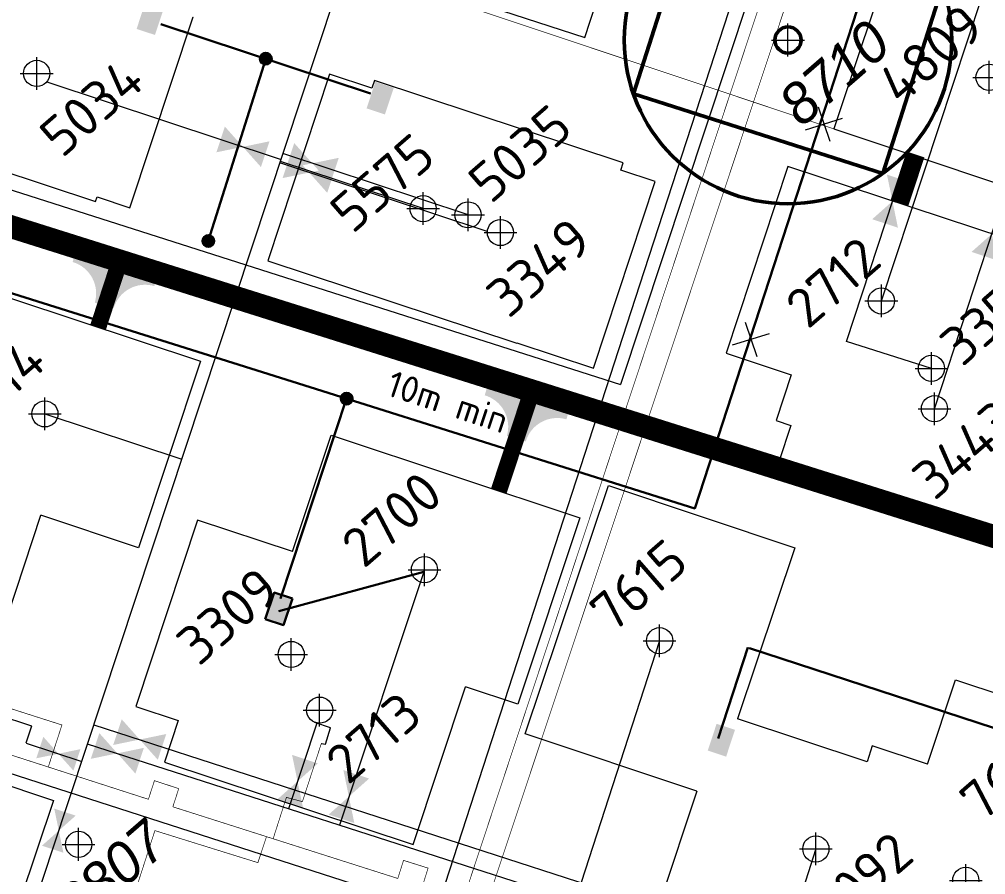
# Model space of a CAD drawing. Header units: millimetres. Extents: x 519 to 9564855, y -810 to 5021775.
# Drawn here: x 9540546.8 to 9540841.9, y 4997489.9 to 4997751.2 of the extents above; entities that cross this region are included whole.
import ezdxf

# ---------------------------------------------------------------- set-up
doc = ezdxf.new("R2010")
doc.units = ezdxf.units.MM
doc.header["$LTSCALE"] = 2
doc.header["$MEASUREMENT"] = 0
doc.header["$PDMODE"] = 2
doc.header["$PDSIZE"] = 5
doc.linetypes.add('1', pattern=[0])
for name, color, linetype, lineweight in [('200 скв. на 2010 год', 61, 'Continuous', 0), ('PPLINE_GAS', 4, 'GAS_LINE', 30), ('WELLS(drilled after 2000y)', 6, 'Continuous', 40), ('Скважины на 2023 год (доп.)', 201, 'Continuous', 20), ('Скважины на 2026', 222, 'Continuous', 50), ('Электро', 1, 'Continuous', 30), ('Электроснаб', 1, 'Continuous', 18), ('Электроснабжене', 1, 'Continuous', 18)]:
    doc.layers.add(name, color=color, linetype=linetype, lineweight=lineweight)
for name, color, linetype in [('42 доп. скв. на 2009 год', 96, 'Continuous'), ('Existing roads', 41, 'Continuous'), ('FIBERGLASS', 212, 'Continuous'), ('new 100 wells', 131, 'Continuous'), ('OilColl&Flowlines', 3, 'Continuous'), ('Stage 12 wells.Text&Frame', 52, 'Continuous'), ('Stage8 wlls text', 7, 'Continuous'), ('Wels of 13phase', 200, 'Continuous'), ('Скважины  2018 года', 7, 'Continuous'), ('Скважины - Конфликты наземки', 92, 'Continuous'), ('Скважины 2017г', 221, 'Continuous'), ('Скважины на 2013 год.', 21, '1'), ('Скважины на 2014 год', 70, 'Continuous'), ('Скважины на 2015 год', 7, 'Continuous'), ('Скважины на 2016 год.', 40, 'Continuous')]:
    doc.layers.add(name, color=color, linetype=linetype)
doc.styles.add('92051501$0$STANDARD', font='simplex.shx')
doc.styles.add('Elect', font='isocpeur.ttf')
doc.styles.add('GeoApp', font='', dxfattribs={"height": 1})
doc.styles.add('Line_GUGK', font='')
doc.styles.get("Standard").update_dxf_attribs({"font": 'isocpeur.ttf', "width": 0.5})
doc.styles.get('GeoApp').set_extended_font_data('D431', italic=True)
doc.styles.get('Line_GUGK').set_extended_font_data('Bm431', italic=True)
doc.linetypes.add('GAS_LINE', pattern='A,0.5,-0.2,["G",92051501$0$STANDARD,S=0.1,R=0,X=-0.1,Y=-0.05],-0.05', length=0.75)

# ---------------------------------------------------------------- blocks, each defined once
blk = doc.blocks.new('92051501$0$VALVE')
at = {"layer": 'OilColl&Flowlines'}
for points in [[(-5.97, -3.45), (-5.97, 3.45), (0, 0)], [(5.97, -3.45), (0, 0), (5.97, 3.45)]]:
    blk.add_solid(points, dxfattribs=at)

msp = doc.modelspace()

# ---------------------------------------------------------------- hatches: boundary and pattern name
at = {"layer": 'Existing roads', "linetype": 'ByBlock', "lineweight": 0, "ltscale": 25}
for points in [[(9540589.71358, 4997675.48753), (9540564.77395, 4997682.83704), (9540563.07791, 4997677.08174, -0.414213562), (9540569.84334, 4997664.66285), (9540575.59864, 4997662.9668, -0.414213562), (9540588.01753, 4997669.73223)], [(9540589.71358, 4997675.48753), (9540564.77395, 4997682.83704), (9540563.07791, 4997677.08174, -0.414213562), (9540569.84334, 4997664.66285), (9540575.59864, 4997662.9668, -0.414213562), (9540588.01753, 4997669.73223)], [(9540715.53406, 4997634.78186), (9540690.59444, 4997642.13137), (9540688.8984, 4997636.37607, -0.414213562), (9540695.66383, 4997623.95717), (9540701.41912, 4997622.26113, -0.414213562), (9540713.83802, 4997629.02656)]]:
    msp.add_hatch(color=41, dxfattribs=at).paths.add_polyline_path(points)
at = {"layer": 'Электро'}
for points in [[(9540582.60356, 4997748.29592), (9540588.21579, 4997746.43893), (9540590.92302, 4997754.62079), (9540585.31079, 4997756.47778)], [(9540652.81763, 4997724.00897), (9540658.42987, 4997722.15198), (9540661.1371, 4997730.33384), (9540655.52486, 4997732.19083)], [(9540621.79991, 4997567.97051), (9540627.41215, 4997566.11353), (9540630.11938, 4997574.29539), (9540624.50714, 4997576.15237)], [(9540756.99797, 4997527.85218), (9540762.6102, 4997525.99519), (9540765.31743, 4997534.17705), (9540759.7052, 4997536.03404)]]:
    msp.add_hatch(color=256, dxfattribs=at).paths.add_polyline_path(points)
h = msp.add_hatch(color=256, dxfattribs=at)
edge = h.paths.add_edge_path()
edge.add_arc((9540622.04881, 4997739.1818), 1.80448, 0, 360)
h = msp.add_hatch(color=256, dxfattribs=at)
edge = h.paths.add_edge_path()
edge.add_arc((9540604.50054, 4997683.49997), 1.80448, 0, 360)
h = msp.add_hatch(color=256, dxfattribs=at)
edge = h.paths.add_edge_path()
edge.add_arc((9540646.72952, 4997635.36297), 1.80448, 0, 360)
at = {"layer": 'Электроснаб', "lineweight": 0}
for points in [[(9540582.60356, 4997748.29592), (9540588.21579, 4997746.43893), (9540590.92302, 4997754.62079), (9540585.31079, 4997756.47778)], [(9540652.81763, 4997724.00897), (9540658.42987, 4997722.15198), (9540661.1371, 4997730.33384), (9540655.52486, 4997732.19083)], [(9540621.79991, 4997567.97051), (9540627.41215, 4997566.11353), (9540630.11938, 4997574.29539), (9540624.50714, 4997576.15237)], [(9540756.99797, 4997527.85218), (9540762.6102, 4997525.99519), (9540765.31743, 4997534.17705), (9540759.7052, 4997536.03404)]]:
    msp.add_hatch(color=1, dxfattribs=at).paths.add_polyline_path(points)
h = msp.add_hatch(color=1, dxfattribs=at)
edge = h.paths.add_edge_path()
edge.add_arc((9540622.04881, 4997739.1818), 1.80448, 0, 360)
h = msp.add_hatch(color=1, dxfattribs=at)
edge = h.paths.add_edge_path()
edge.add_arc((9540604.50054, 4997683.49997), 1.80448, 0, 360)
h = msp.add_hatch(color=1, dxfattribs=at)
edge = h.paths.add_edge_path()
edge.add_arc((9540646.72952, 4997635.36297), 1.80448, 0, 360)
at = {"layer": 'Электроснабжене', "lineweight": 0}
for points in [[(9540582.60356, 4997748.29592), (9540588.21579, 4997746.43893), (9540590.92302, 4997754.62079), (9540585.31079, 4997756.47778)], [(9540652.81763, 4997724.00897), (9540658.42987, 4997722.15198), (9540661.1371, 4997730.33384), (9540655.52486, 4997732.19083)], [(9540621.79991, 4997567.97051), (9540627.41215, 4997566.11353), (9540630.11938, 4997574.29539), (9540624.50714, 4997576.15237)], [(9540756.99797, 4997527.85218), (9540762.6102, 4997525.99519), (9540765.31743, 4997534.17705), (9540759.7052, 4997536.03404)]]:
    msp.add_hatch(color=1, dxfattribs=at).paths.add_polyline_path(points)
h = msp.add_hatch(color=1, dxfattribs=at)
edge = h.paths.add_edge_path()
edge.add_arc((9540622.04881, 4997739.1818), 1.80448, 0, 360)
h = msp.add_hatch(color=1, dxfattribs=at)
edge = h.paths.add_edge_path()
edge.add_arc((9540604.50054, 4997683.49997), 1.80448, 0, 360)
h = msp.add_hatch(color=1, dxfattribs=at)
edge = h.paths.add_edge_path()
edge.add_arc((9540646.72952, 4997635.36297), 1.80448, 0, 360)

# ---------------------------------------------------------------- linework, layer by layer
at = {"color": 6, "lineweight": 0}
for p, q in [((9540641.846, 4997534.749), (9540637.066, 4997536.429)), ((9540640.257, 4997529.816), (9540641.846, 4997534.749)), ((9540639.012, 4997530.026), (9540640.257, 4997529.816))]:
    msp.add_line(p, q, dxfattribs=at)
at = {"layer": '200 скв. на 2010 год', "color": 0, "linetype": 'ByBlock', "lineweight": 0}
msp.add_lwpolyline([(9540782.39743, 4997627.18352), (9540778.81202, 4997616.34759), (9540854.79255, 4997591.20701), (9540873.64798, 4997648.19241), (9540869.13257, 4997649.68648)], dxfattribs=at)
msp.add_circle((9540826.23, 4997632.27), 4, dxfattribs=at)
msp.add_point((9540826.2, 4997632.2), dxfattribs=at)
at = {"layer": '42 доп. скв. на 2009 год', "color": 0, "lineweight": 0}
msp.add_lwpolyline([(9540630.21608, 4997588.67471), (9540601.23745, 4997598.26299), (9540582.38202, 4997541.27759), (9540595.29343, 4997537.00544)], dxfattribs=at)
msp.add_circle((9540629.8, 4997557.2), 4, dxfattribs=at)
at = {"layer": '42 доп. скв. на 2009 год', "color": 0, "linetype": 'ByBlock', "lineweight": 0, "ltscale": 80}
msp.add_point((9540629.8, 4997557.2), dxfattribs=at)
at = {"layer": 'Existing roads', "color": 3, "linetype": 'ByBlock', "lineweight": 0, "ltscale": 80}
for p, q in [((9540555.16098, 4997732.09652), (9540626.69543, 4997708.42707)), ((9540790, 4997497.8), (9540778.4707, 4997461.9817))]:
    msp.add_line(p, q, dxfattribs=at)
at = {"layer": 'Existing roads', "lineweight": 0, "flags": 128}
for points, const_width in [([(9539565.39469, 4997994.43913), (9539781.43469, 4997928.03913), (9540419.33469, 4997727.26913), (9541536.98469, 4997374.84913), (9541686.09469, 4997327.92913), (9543001.21469, 4996911.42913)], 7), ([(9540820.44356, 4997709.95304), (9540815.48684, 4997694.97948)], 5.7), ([(9540570.83928, 4997657.15057), (9540576.89363, 4997675.68119)], 5), ([(9540570.83928, 4997657.15057), (9540576.89363, 4997675.68119)], 5), ([(9540693.19647, 4997607.17022), (9540702.62504, 4997635.62023)], 5), ([(9540788.4063, 4997613.17302), (9540787.02701, 4997609.0064)], 5.7)]:
    msp.add_lwpolyline(points, dxfattribs=dict(at, const_width=const_width))
at = {"layer": 'FIBERGLASS', "linetype": 'ByBlock', "lineweight": 0, "ltscale": 50, "const_width": 0.2}
for points in [[(9540466.98497, 4996831.68611), (9540917.31082, 4998192.11168), (9541034.93958, 4998152.76924)], [(9541022.7738, 4998152.93167), (9540923.79229, 4998185.64265), (9540472.0617, 4996826.86726)]]:
    msp.add_lwpolyline(points, dxfattribs=at)
at = {"layer": 'new 100 wells', "color": 0, "linetype": 'ByBlock', "lineweight": 0}
msp.add_lwpolyline([(9540824.10674, 4997523.68125), (9540807.23745, 4997529.26299), (9540805.64061, 4997524.43696)], dxfattribs=at)
msp.add_circle((9540835.8, 4997488.2), 4, dxfattribs=at)
msp.add_point((9540835.8, 4997488.2), dxfattribs=at)
at = {"layer": 'OilColl&Flowlines', "lineweight": 0}
for p, q in [((9540653.79636, 4997790.3322), (9540556.97488, 4997497.71577)), ((9540670.5, 4997583.1), (9540644.53674, 4997505.09277)), ((9540550.55827, 4997535.34372), (9540548.82013, 4997530.09068)), ((9540550.55827, 4997535.34372), (9540548.82013, 4997530.09068)), ((9540548.84045, 4997530.15207), (9540565.84569, 4997524.52534))]:
    msp.add_line(p, q, dxfattribs=at)
at = {"layer": 'OilColl&Flowlines', "color": 3, "linetype": 'ByBlock', "lineweight": 0, "ltscale": 5}
for p, q in [((9540683.8, 4997691.5), (9540627.28229, 4997710.20069)), ((9540689.61879, 4997686.43703), (9540626.34655, 4997707.37267)), ((9540799.34454, 4997652.76223), (9540816.00706, 4997703.63146)), ((9540826.23, 4997632.27), (9540846.34936, 4997693.69266)), ((9540825.3, 4997644.6), (9540799.34454, 4997652.76223))]:
    msp.add_line(p, q, dxfattribs=at)
at = {"layer": 'OilColl&Flowlines', "linetype": 'ByBlock', "lineweight": 0}
for p, q in [((9540550.61772, 4997535.32458), (9540351.59403, 4997599.39724)), ((9540550.61772, 4997535.32458), (9540351.59403, 4997599.39724)), ((9540569.55752, 4997535.74333), (9541432.18776, 4997256.29675)), ((9541492.01427, 4997232.30414), (9540567.60901, 4997529.8545)), ((9540556.97488, 4997497.71577), (9540350.63338, 4996874.02589, 0))]:
    msp.add_line(p, q, dxfattribs=at)
at = {"layer": 'OilColl&Flowlines', "color": 4, "lineweight": 0}
msp.add_line((9540637.64404, 4997536.24618), (9540628.99158, 4997510.09649), dxfattribs=at)
at = {"layer": 'OilColl&Flowlines', "color": 3, "linetype": 'ByBlock', "lineweight": 0, "ltscale": 80, "const_width": 0.2}
msp.add_lwpolyline([(9540646.28227, 4997767.62293), (9540864.83473, 4997694.57632), (9540874.29367, 4997698.41665), (9540928.86951, 4997680.82225), (9540958.36231, 4997693.08436), (9540991.51698, 4997681.62123)], dxfattribs=at)
at = {"layer": 'OilColl&Flowlines', "color": 3, "linetype": 'ByBlock', "lineweight": 0}
for points in [[(9540606.95981, 4997710.59856), (9540609.55959, 4997718.45567), (9540615.06415, 4997712.27565)], [(9540620.56872, 4997706.09562), (9540615.06415, 4997712.27565), (9540623.16849, 4997713.95273)], [(9540628.13145, 4997705.56105), (9540630.73123, 4997713.41816), (9540636.23579, 4997707.23813)], [(9540627.19571, 4997702.73303), (9540629.79549, 4997710.59014), (9540635.30005, 4997704.41011)], [(9540641.74036, 4997701.05811), (9540636.23579, 4997707.23813), (9540644.34013, 4997708.91522)], [(9540640.80462, 4997698.23009), (9540635.30005, 4997704.41011), (9540643.40439, 4997706.0872)]]:
    msp.add_solid(points, dxfattribs=at)
at = {"layer": 'OilColl&Flowlines', "lineweight": 0}
for points in [[(9540819.5786, 4997701.17255), (9540813.39858, 4997695.66799), (9540811.72149, 4997703.77233)], [(9540815.07566, 4997687.56365), (9540807.21855, 4997690.16342), (9540813.39858, 4997695.66799)], [(9540845.39869, 4997677.56603), (9540837.54159, 4997680.16581), (9540843.72161, 4997685.67037)], [(9540568.62423, 4997525.3252), (9540571.22401, 4997533.18231), (9540576.72857, 4997527.00229)], [(9540582.23314, 4997520.82226), (9540576.72857, 4997527.00229), (9540584.83291, 4997528.67937)], [(9540653.59641, 4997519.30028), (9540647.41639, 4997513.79571), (9540645.7393, 4997521.90005)], [(9540633.4277, 4997510.33058), (9540625.57059, 4997512.93035), (9540631.75061, 4997518.43492)], [(9540649.09347, 4997505.69137), (9540641.23636, 4997508.29115), (9540647.41639, 4997513.79571)]]:
    msp.add_solid(points, dxfattribs=at)
at = {"layer": 'OilColl&Flowlines', "linetype": 'ByBlock', "lineweight": 0}
for points in [[(9540578.05629, 4997537.40745), (9540583.56085, 4997531.22742), (9540575.45651, 4997529.55034)], [(9540591.66519, 4997532.90451), (9540589.06542, 4997525.0474), (9540583.56085, 4997531.22742)]]:
    msp.add_solid(points, dxfattribs=at)
at = {"layer": 'OilColl&Flowlines', "color": 3, "lineweight": 0}
msp.add_solid([(9540637.93064, 4997523.93948), (9540631.75061, 4997518.43492), (9540630.07353, 4997526.53926)], dxfattribs=at)
at = {"layer": 'PPLINE_GAS', "color": 4, "linetype": 'GAS_LINE', "lineweight": 0, "ltscale": 15}
for p, q in [((9540830.54536, 4997960.24902), (9540736.2, 4997670)), ((9539864.48, 4997739.61), (9540674.05, 4997479.03)), ((9540736.2, 4997670), (9540674.11813, 4997479.00807))]:
    msp.add_line(p, q, dxfattribs=at)
at = {"layer": 'Stage 12 wells.Text&Frame', "color": 0, "linetype": 'ByBlock', "lineweight": 0}
for points in [[(9540570.51706, 4997696.96088), (9540580.56255, 4997693.63701), (9540599.8629, 4997751.96704), (9540599.8629, 4997751.96704)], [(9540730.46893, 4997705.15859), (9540731.21798, 4997707.42241), (9540655.23745, 4997732.56299), (9540654.45219, 4997730.18974), (9540654.45219, 4997730.18974)], [(9540461.16243, 4997575.85395), (9540459.58202, 4997571.07759), (9540535.56255, 4997545.93701), (9540553.36236, 4997599.73209)], [(9540805.64061, 4997524.43696), (9540766.05711, 4997537.53443)], [(9540753.61534, 4997515.42279), (9540742.58202, 4997482.07759), (9540818.56255, 4997456.93701), (9540820.05278, 4997461.58408)]]:
    msp.add_lwpolyline(points, dxfattribs=at)
for centre in [(9540552.1, 4997734.7), (9540683.8, 4997691.5), (9540790, 4997497.8)]:
    msp.add_circle(centre, 4, dxfattribs=at)
for p in [(9540552.1, 4997734.7), (9540683.8, 4997691.5), (9540790, 4997497.8)]:
    msp.add_point(p, dxfattribs=at)
at = {"layer": 'Stage8 wlls text', "color": 0, "linetype": 'ByBlock', "lineweight": 0, "ltscale": 5}
msp.add_lwpolyline([(9540630.21601, 4997588.67451), (9540642.00733, 4997624.18337), (9540717.92416, 4997598.95175), (9540699.00045, 4997542.01413), (9540683.02598, 4997547.33981)], dxfattribs=at)
at = {"layer": 'Stage8 wlls text', "color": 0, "linetype": 'ByBlock', "lineweight": 0}
msp.add_circle((9540670.5, 4997583.1), 4, dxfattribs=at)
at = {"layer": 'Stage8 wlls text', "color": 0, "linetype": 'ByBlock', "lineweight": 0, "ltscale": 80}
msp.add_point((9540670.5, 4997583.1), dxfattribs=at)
at = {"layer": 'WELLS(drilled after 2000y)', "color": 6, "lineweight": 0, "const_width": 0.2}
for points in [[(9540465.387, 4997602.185), (9540470.021, 4997600.441), (9540468.982, 4997597.611), (9540467.737, 4997597.878), (9540458.121, 4997568.062), (9540493.894, 4997556.774), (9540494.796, 4997559.553), (9540497.78065, 4997558.58439), (9540496.878, 4997555.803), (9540527.186, 4997546.13), (9540528.197, 4997548.875), (9540530.998, 4997547.907), (9540530.132, 4997545.158), (9540559.809, 4997535.668), (9540555.643, 4997522.865)], [(9540624.26408, 4997500.82723), (9540628.35, 4997513.555), (9540633.234, 4997512.247), (9540639.012, 4997530.026), (9540640.257, 4997529.816), (9540641.846, 4997534.749), (9540637.066, 4997536.429), (9540637.066, 4997536.429)], [(9540669.886, 4997486.478), (9540671.61393, 4997491.94027), (9540664.107, 4997494.315), (9540662.35655, 4997488.78013), (9540593.67419, 4997510.67066), (9540595.464, 4997516.226), (9540588.048, 4997518.657), (9540586.20434, 4997512.96539), (9540527.133, 4997532.031)], [(9540576.64, 4997467.639), (9540588.184, 4997503.404), (9540619.641, 4997493.61), (9540622.238, 4997501.468)]]:
    msp.add_lwpolyline(points, dxfattribs=at)
at = {"layer": 'WELLS(drilled after 2000y)', "color": 0, "linetype": 'ByBlock', "lineweight": 0}
msp.add_lwpolyline([(9540595.29343, 4997537.00544), (9540591.08202, 4997524.27759), (9540667.06255, 4997499.13701), (9540683.02108, 4997547.32501)], dxfattribs=at)
msp.add_circle((9540638.5, 4997540.2), 4, dxfattribs=at)
at = {"layer": 'WELLS(drilled after 2000y)', "color": 0, "linetype": 'ByBlock', "lineweight": 0, "ltscale": 5}
msp.add_point((9540638.5, 4997540.2), dxfattribs=at)
at = {"layer": 'Wels of 13phase', "color": 0, "linetype": 'ByBlock', "lineweight": 0}
for points in [[(9540524.27259, 4997773.92909), (9540512.92745, 4997777.68299), (9540494.07202, 4997720.69759), (9540570.05255, 4997695.55701), (9540570.51706, 4997696.96088)], [(9540698.69876, 4997652.44645), (9540722.11259, 4997644.69924), (9540740.96802, 4997701.68463), (9540730.46893, 4997705.15859)], [(9540782.51318, 4997642.674), (9540777.88202, 4997628.67759), (9540782.39743, 4997627.18352)]]:
    msp.add_lwpolyline(points, dxfattribs=at)
for centre in [(9540693.7, 4997686.1), (9540825.3, 4997644.6)]:
    msp.add_circle(centre, 4, dxfattribs=at)
for p in [(9540693.7, 4997686.1), (9540825.3, 4997644.6)]:
    msp.add_point(p, dxfattribs=at)
at = {"layer": 'Скважины  2018 года', "color": 3, "linetype": 'ByBlock', "lineweight": 0, "ltscale": 50}
msp.add_line((9540810, 4997665.2), (9540901.62385, 4997942.13618, 0), dxfattribs=at)
at = {"layer": 'Скважины  2018 года', "color": 0, "linetype": 'ByBlock', "lineweight": 0}
msp.add_lwpolyline([(9540852.75375, 4997667.12821), (9540857.3822, 4997681.16642), (9540781.40522, 4997706.21632), (9540762.6178, 4997649.23358), (9540782.51318, 4997642.674)], dxfattribs=at)
msp.add_circle((9540810, 4997665.2), 4, dxfattribs=at)
msp.add_point((9540810, 4997665.2), dxfattribs=at)
at = {"layer": 'Скважины - Конфликты наземки', "linetype": 'ByBlock', "lineweight": 0}
for centre in [(9540781.5, 4997744.9), (9540564.9, 4997499.2)]:
    msp.add_circle(centre, 4, dxfattribs=at)
at = {"layer": 'Скважины - Конфликты наземки', "linetype": 'ByBlock', "lineweight": 0, "ltscale": 80}
for p in [(9540781.5, 4997744.9), (9540564.9, 4997499.2)]:
    msp.add_point(p, dxfattribs=at)
at = {"layer": 'Скважины 2017г', "color": 0, "linetype": 'ByBlock', "lineweight": 0}
for points in [[(9540654.45219, 4997730.18974), (9540641.53745, 4997734.46299), (9540622.68202, 4997677.47759), (9540698.66255, 4997652.33701)], [(9540486.31444, 4997490.07725), (9540500.29123, 4997531.68918), (9540557.19116, 4997512.57739), (9540531.70877, 4997436.71082), (9540493.78194, 4997449.26012)]]:
    msp.add_lwpolyline(points, dxfattribs=at)
at = {"layer": 'Скважины 2017г', "color": 3, "linetype": 'ByBlock', "lineweight": 0, "ltscale": 40}
msp.add_lwpolyline([(9540670.1, 4997693.4), (9540626.49703, 4997707.82743)], dxfattribs=at)
at = {"layer": 'Скважины 2017г', "color": 0, "linetype": 'ByBlock', "lineweight": 0}
msp.add_circle((9540670.1, 4997693.4), 4, dxfattribs=at)
msp.add_point((9540670.1, 4997693.4), dxfattribs=at)
at = {"layer": 'Скважины на 2013 год.', "color": 3, "linetype": 'ByBlock', "lineweight": 0, "ltscale": 5}
msp.add_line((9540554.6, 4997630.7), (9540596.38935, 4997616.8352), dxfattribs=at)
at = {"layer": 'Скважины на 2013 год.', "color": 0, "linetype": 'ByBlock', "lineweight": 0}
msp.add_lwpolyline([(9540826.23272, 4997770.7029), (9540814.47395, 4997774.63344), (9540795.45261, 4997717.72836), (9540871.45529, 4997692.46028), (9540886.70237, 4997738.3129)], dxfattribs=at)
msp.add_circle((9540842.9, 4997733.5), 4, dxfattribs=at)
msp.add_point((9540842.9, 4997733.5), dxfattribs=at)
at = {"layer": 'Скважины на 2014 год', "color": 0, "linetype": 'ByBlock', "lineweight": 0}
msp.add_lwpolyline([(9540516.71495, 4997643.49674), (9540526.18548, 4997671.99165), (9540602.10231, 4997646.76003), (9540583.1786, 4997589.82241), (9540553.36236, 4997599.73209)], dxfattribs=at)
msp.add_circle((9540554.6, 4997630.7), 4, dxfattribs=at)
msp.add_point((9540554.6, 4997630.7), dxfattribs=at)
at = {"layer": 'Скважины на 2015 год', "color": 0, "linetype": 'ByBlock', "lineweight": 0, "ltscale": 5}
for p, q in [((9540790.71724, 4997724.50244), (9540794.2702, 4997713.9882)), ((9540786.858, 4997717.51132), (9540798.12944, 4997720.97933)), ((9540768.40977, 4997658.75462, 0), (9540771.96272, 4997648.24038, 0)), ((9540764.55053, 4997651.7635, 0), (9540775.82197, 4997655.23151, 0))]:
    msp.add_line(p, q, dxfattribs=at)
at = {"layer": 'Скважины на 2015 год', "color": 3, "linetype": 'ByBlock', "lineweight": 0, "ltscale": 5}
msp.add_line((9540742.3, 4997561.4), (9540718.37177, 4997487.53538), dxfattribs=at)
at = {"layer": 'Скважины на 2015 год', "color": 0, "linetype": 'ByBlock', "lineweight": 0}
msp.add_lwpolyline([(9540753.61534, 4997515.42279), (9540701.24794, 4997532.97844), (9540726.67628, 4997608.8296), (9540783.56466, 4997589.75835), (9540766.05711, 4997537.53443)], dxfattribs=at)
msp.add_circle((9540742.3, 4997561.4), 4, dxfattribs=at)
msp.add_point((9540742.3, 4997561.4), dxfattribs=at)
at = {"layer": 'Скважины на 2016 год.', "color": 0, "linetype": 'ByBlock', "lineweight": 0}
msp.add_lwpolyline([(9540824.10674, 4997523.68125), (9540832.63745, 4997549.46299), (9540908.61798, 4997524.32241), (9540900.49272, 4997499.76603)], dxfattribs=at)
at = {"layer": 'Скважины на 2023 год (доп.)', "color": 0, "linetype": 'ByBlock', "lineweight": 0}
msp.add_lwpolyline([(9540654.82179, 4997805.62096), (9540643.38723, 4997770.42898), (9540719.47175, 4997745.70762), (9540731.32534, 4997782.18922)], dxfattribs=at)
at = {"layer": 'Скважины на 2026', "linetype": 'ByBlock', "ltscale": 50}
msp.add_lwpolyline([(9540734.27913, 4997728.46257), (9540810.50178, 4997704.17044), (9540828.72087, 4997761.33743), (9540752.49822, 4997785.62956)], close=True, dxfattribs=at)
msp.add_circle((9540781.5, 4997744.9), 50, dxfattribs=at)
at = {"layer": 'Скважины на 2026', "linetype": 'ByBlock'}
msp.add_circle((9540781.5, 4997744.9), 4, dxfattribs=at)
at = {"layer": 'Скважины на 2026', "linetype": 'ByBlock', "lineweight": 0}
msp.add_point((9540781.5, 4997744.9), dxfattribs=at)
at = {"layer": 'Электро'}
for p, q in [((9539685.34266, 4997937.35158, 0), (9540635.6279, 4997638.86241, 0)), ((9540753.07789, 4997601.83996, 0), (9540841.51435, 4997874.0194, 0)), ((9540635.6279, 4997638.86241, 0), (9540753.07789, 4997601.83996, 0)), ((9540624.56598, 4997576.18192, 0), (9540621.85876, 4997568.00006, 0)), ((9540630.17822, 4997574.32493, 0), (9540624.56598, 4997576.18192, 0)), ((9540627.47099, 4997566.14307, 0), (9540630.17822, 4997574.32493, 0)), ((9540621.85876, 4997568.00006, 0), (9540627.47099, 4997566.14307, 0)), ((9540769.19828, 4997559.35108, 0), (9540760.16885, 4997531.49828, 0)), ((9540769.72942, 4997559.17741, 0), (9541472.77937, 4997329.2964, 0))]:
    msp.add_line(p, q, dxfattribs=at)
at = {"layer": 'Электро', "ltscale": 25}
for p, q in [((9540590.04131, 4997749.7725), (9540654.05632, 4997728.59109)), ((9540622.04881, 4997739.1818), (9540604.50054, 4997683.49997, 0))]:
    msp.add_line(p, q, dxfattribs=at)
at = {"layer": 'Электро', "ltscale": 0.7}
msp.add_line((9540626.52187, 4997574.29087, 0), (9540646.72952, 4997635.36297, 0), dxfattribs=at)
at = {"layer": 'Электро', "ltscale": 2}
msp.add_line((9540626.01417, 4997570.38968), (9540670.34971, 4997582.48654), dxfattribs=at)
at = {"layer": 'Электро'}
for centre in [(9540622.04881, 4997739.1818), (9540604.50054, 4997683.49997, 0), (9540646.72952, 4997635.36297, 0)]:
    msp.add_circle(centre, 1.80448, dxfattribs=at)
at = {"layer": 'Электроснаб', "color": 1, "linetype": 'ByBlock', "lineweight": 0}
for p, q in [((9539685.34266, 4997937.35158, 0), (9540635.6279, 4997638.86241, 0)), ((9540753.07789, 4997601.83996, 0), (9540841.51435, 4997874.0194, 0)), ((9540635.6279, 4997638.86241, 0), (9540753.07789, 4997601.83996, 0)), ((9540769.72942, 4997559.17741, 0), (9541472.77937, 4997329.2964, 0))]:
    msp.add_line(p, q, dxfattribs=at)
at = {"layer": 'Электроснаб', "color": 1, "lineweight": 0, "ltscale": 25}
for p, q in [((9540590.04131, 4997749.7725), (9540654.05632, 4997728.59109)), ((9540622.04881, 4997739.1818), (9540604.50054, 4997683.49997, 0))]:
    msp.add_line(p, q, dxfattribs=at)
at = {"layer": 'Электроснаб', "color": 1, "lineweight": 0, "ltscale": 0.7}
msp.add_line((9540626.52187, 4997574.29087, 0), (9540646.72952, 4997635.36297, 0), dxfattribs=at)
at = {"layer": 'Электроснаб', "color": 1, "lineweight": 0, "ltscale": 2}
msp.add_line((9540626.01417, 4997570.38968), (9540670.34971, 4997582.48654), dxfattribs=at)
at = {"layer": 'Электроснаб', "color": 1, "lineweight": 0}
for p, q in [((9540624.56598, 4997576.18192, 0), (9540621.85876, 4997568.00006, 0)), ((9540630.17822, 4997574.32493, 0), (9540624.56598, 4997576.18192, 0)), ((9540627.47099, 4997566.14307, 0), (9540630.17822, 4997574.32493, 0)), ((9540621.85876, 4997568.00006, 0), (9540627.47099, 4997566.14307, 0)), ((9540769.19828, 4997559.35108, 0), (9540760.16885, 4997531.49828, 0))]:
    msp.add_line(p, q, dxfattribs=at)
for centre in [(9540622.04881, 4997739.1818), (9540604.50054, 4997683.49997, 0), (9540646.72952, 4997635.36297, 0)]:
    msp.add_circle(centre, 1.80448, dxfattribs=at)
at = {"layer": 'Электроснабжене', "color": 1, "lineweight": 0}
for p, q in [((9539771.87745, 4997945.93511, 0), (9540730.39313, 4997639.62222, 0)), ((9540624.56598, 4997576.18192, 0), (9540621.85876, 4997568.00006, 0)), ((9540630.17822, 4997574.32493, 0), (9540624.56598, 4997576.18192, 0)), ((9540627.47099, 4997566.14307, 0), (9540630.17822, 4997574.32493, 0)), ((9540621.85876, 4997568.00006, 0), (9540627.47099, 4997566.14307, 0)), ((9540769.19828, 4997559.35108, 0), (9540760.16885, 4997531.49828, 0))]:
    msp.add_line(p, q, dxfattribs=at)
at = {"layer": 'Электроснабжене', "color": 1, "linetype": 'ByBlock', "lineweight": 0}
for p, q in [((9539685.34266, 4997937.35158, 0), (9540635.6279, 4997638.86241, 0)), ((9540808.05409, 4997874.41913, 0), (9540730.39313, 4997639.62222, 0)), ((9540753.07789, 4997601.83996, 0), (9540841.51435, 4997874.0194, 0)), ((9540635.6279, 4997638.86241, 0), (9540753.07789, 4997601.83996, 0)), ((9540769.19828, 4997559.35108, 0), (9541472.77937, 4997329.2964, 0))]:
    msp.add_line(p, q, dxfattribs=at)
at = {"layer": 'Электроснабжене', "color": 1, "lineweight": 0, "ltscale": 25}
for p, q in [((9540590.04131, 4997749.7725), (9540654.05632, 4997728.59109)), ((9540622.04881, 4997739.1818), (9540604.50054, 4997683.49997, 0))]:
    msp.add_line(p, q, dxfattribs=at)
at = {"layer": 'Электроснабжене', "color": 1, "lineweight": 0, "ltscale": 0.7}
msp.add_line((9540626.52187, 4997574.29087, 0), (9540646.72952, 4997635.36297, 0), dxfattribs=at)
at = {"layer": 'Электроснабжене', "color": 1, "lineweight": 0, "ltscale": 2}
msp.add_line((9540626.01417, 4997570.38968), (9540670.34971, 4997582.48654), dxfattribs=at)
at = {"layer": 'Электроснабжене', "color": 1, "lineweight": 0}
for centre in [(9540622.04881, 4997739.1818), (9540604.50054, 4997683.49997, 0), (9540646.72952, 4997635.36297, 0)]:
    msp.add_circle(centre, 1.80448, dxfattribs=at)

# ---------------------------------------------------------------- block references
at = {"layer": 'OilColl&Flowlines', "lineweight": 0}
for p, rotation in [((9540558.71462, 4997526.88489), 341.6915559985446), ((9540558.85111, 4997503.38614), 71.69155606605975)]:
    msp.add_blockref('92051501$0$VALVE', p, dxfattribs=dict(at, rotation=rotation))

# ---------------------------------------------------------------- texts
at = {"layer": '200 скв. на 2010 год', "color": 0, "linetype": 'ByBlock', "lineweight": 0, "style": 'Elect'}
msp.add_text('3443', height=12, rotation=41, dxfattribs=at).set_placement((9540826.27763, 4997603.89653))
at = {"layer": '42 доп. скв. на 2009 год', "color": 0, "lineweight": 0, "style": 'Elect'}
msp.add_text('3309', height=12, rotation=41, dxfattribs=at).set_placement((9540601.62847, 4997553.31339))
at = {"layer": 'Stage 12 wells.Text&Frame', "color": 0, "linetype": 'ByBlock', "lineweight": 0, "style": 'Elect'}
for s, p in [('5034', (9540559.82975, 4997708.53863)), ('5035', (9540690.7153, 4997694.50903)), ('5092', (9540795.04373, 4997472.44794))]:
    msp.add_text(s, height=12, rotation=41, dxfattribs=at).set_placement(p)
at = {"layer": 'Stage8 wlls text', "color": 0, "linetype": 'ByBlock', "lineweight": 0, "style": 'Elect'}
msp.add_text('2700', height=12, rotation=41, dxfattribs=at).set_placement((9540651.97909, 4997583.19095))
at = {"layer": 'WELLS(drilled after 2000y)', "color": 0, "linetype": 'ByBlock', "lineweight": 0, "style": 'Elect'}
msp.add_text('2713', height=12, rotation=41, dxfattribs=at).set_placement((9540647.16951, 4997517.08198))
at = {"layer": 'Wels of 13phase', "color": 0, "linetype": 'ByBlock', "lineweight": 0, "style": 'Elect'}
for s, p in [('3349', (9540696.24061, 4997659.54972)), ('3350', (9540834.70175, 4997644.75834))]:
    msp.add_text(s, height=12, rotation=41, dxfattribs=at).set_placement(p)
at = {"layer": 'Скважины  2018 года', "color": 0, "linetype": 'ByBlock', "lineweight": 0, "style": 'Elect'}
msp.add_text('2712', height=12, rotation=41, dxfattribs=at).set_placement((9540787.56125, 4997656.28954))
at = {"layer": 'Скважины - Конфликты наземки', "lineweight": 35, "style": 'GeoApp'}
msp.add_text('8807', height=12.5, rotation=40.8868203, dxfattribs=at).set_placement((9540564.91816, 4997473.66344, 47.36082))
at = {"layer": 'Скважины 2017г', "color": 0, "linetype": 'ByBlock', "lineweight": 0, "style": 'Elect'}
msp.add_text('5575', height=12, rotation=41, dxfattribs=at).set_placement((9540648.5044, 4997685.4001))
at = {"layer": 'Скважины на 2013 год.', "color": 0, "linetype": 'ByBlock', "lineweight": 0, "style": 'Elect'}
msp.add_text('4809', height=12, rotation=41, dxfattribs=at).set_placement((9540815.78305, 4997724.55025))
at = {"layer": 'Скважины на 2014 год', "color": 0, "linetype": 'ByBlock', "lineweight": 0, "style": 'Elect'}
msp.add_text('7614', height=12, rotation=41, dxfattribs=at).set_placement((9540531.57974, 4997624.34831))
at = {"layer": 'Скважины на 2015 год', "color": 0, "linetype": 'ByBlock', "lineweight": 0, "style": 'Elect'}
msp.add_text('7615', height=12, rotation=41, dxfattribs=at).set_placement((9540727.81078, 4997563.29385, 0))
at = {"layer": 'Скважины на 2016 год.', "color": 0, "linetype": 'ByBlock', "lineweight": 0, "style": 'Elect'}
msp.add_text('7616', height=12, rotation=41, dxfattribs=at).set_placement((9540840.7603, 4997505.6455, 0))
at = {"layer": 'Скважины на 2026', "linetype": 'ByBlock', "style": 'Line_GUGK'}
msp.add_text('8710', height=12.5, rotation=41, dxfattribs=at).set_placement((9540785.65466, 4997717.95423))
at = {"layer": 'Электро', "ltscale": 25}
msp.add_text('10m min', height=8, rotation=341.691556, dxfattribs=at).set_placement((9540658.3657, 4997636.54326, 0))
at = {"layer": 'Электроснаб', "color": 1, "lineweight": 0, "ltscale": 25}
msp.add_text('10m min', height=8, rotation=341.691556, dxfattribs=at).set_placement((9540658.3657, 4997636.54326, 0))
at = {"layer": 'Электроснабжене', "color": 1, "lineweight": 0, "ltscale": 25}
msp.add_text('10m min', height=8, rotation=341.691556, dxfattribs=at).set_placement((9540658.3657, 4997636.54326, 0))

doc.saveas('drawing.dxf')
